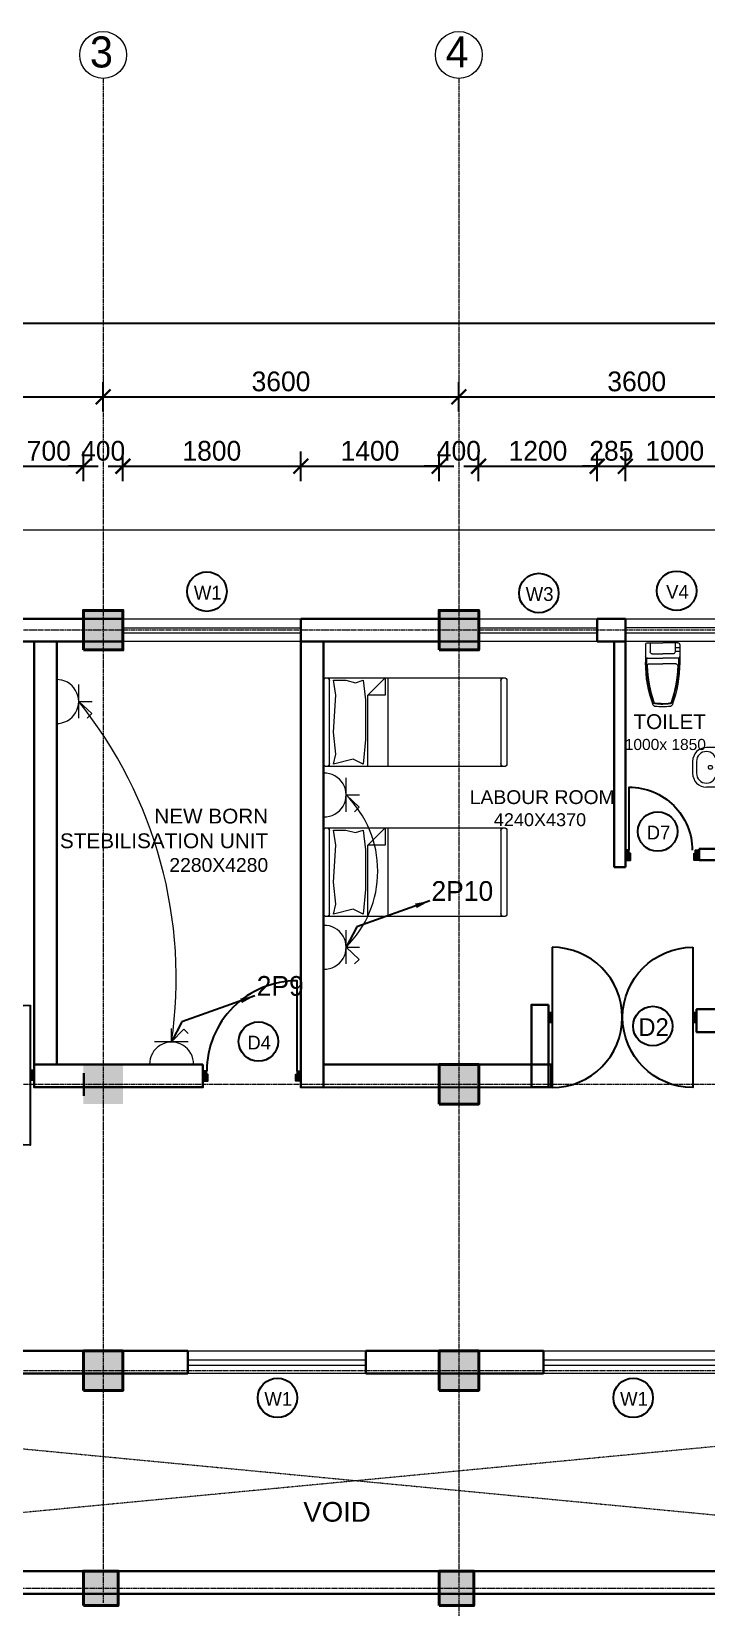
# Model space of a CAD drawing. Header units: inches. Extents: x -3071 to 2534411, y -17796 to 388172.
# Drawn here: x 1675120 to 1681951, y 302798 to 318760 of the extents above; entities that cross this region are included whole.
import ezdxf
from ezdxf.enums import TextEntityAlignment as Align

# ---------------------------------------------------------------- set-up
doc = ezdxf.new("R2010")
doc.units = ezdxf.units.IN
doc.header["$MEASUREMENT"] = 0
for name, pattern in [('ACAD_ISO08W100', [36, 24, -3, 6, -3]), ('DASHDOT2', [12.7, 6.35, -3.175, 0, -3.175]), ('DASHED', [0.75, 0.5, -0.25])]:
    doc.linetypes.add(name, pattern=pattern)
for name, color, linetype, lineweight in [('001-Archi- door window elevation', 92, 'Continuous', 25), ('001-Archi-Opening Tags', 14, 'Continuous', 25), ('002-Archi- Opening', 90, 'Continuous', 25), ('A .4 col', 5, 'Continuous', 40), ('A 0.09 Furniture', 30, 'Continuous', 5), ('A 0.13 dw', 3, 'Continuous', 13), ('A 0.13 IND DIM', 240, 'Continuous', 13), ('A 0.13 sanitary', 8, 'Continuous', 13), ('A 0.40 wall', 160, 'Continuous', 40), ('cen', 50, 'ACAD_ISO08W100', 5), ('dotted line', 1, 'DASHED', 9), ('Grid Tag', 6, 'Continuous', 20), ('p1 walls stone outline', 4, 'Continuous', 30), ('Power Sockets City supply', 141, 'Continuous', 13), ('section', 6, 'DASHDOT2', 20), ('text', 7, 'Continuous', 25)]:
    doc.layers.add(name, color=color, linetype=linetype, lineweight=lineweight)
doc.layers.add('Wires', color=1, linetype='Continuous')
doc.styles.add('AERIAL', font='arial.ttf', dxfattribs={"height": 10})
doc.styles.add('Archi 100', font='GOTHIC.TTF', dxfattribs={"height": 200})
doc.styles.add('CG', font='GOTHIC.TTF', dxfattribs={"height": 40})
doc.styles.get("Standard").update_dxf_attribs({"font": 'GOTHIC.TTF'})
doc.dimstyles.new('Archi 100', dxfattribs={"dimtxt": 200, "dimasz": 150, "dimexe": 150, "dimexo": 300, "dimgap": 50, "dimtad": 1, "dimdec": 0, "dimrnd": 5, "dimzin": 0, "dimdsep": 46, "dimtxsty": 'Archi 100', "dimblk": 'ARCHTICK', "dimcen": 0.09, "dimdle": 150, "dimclrd": 256, "dimclre": 256, "dimclrt": 256, "dimadec": 0, "dimazin": 0, "dimtfac": 1, "dimtdec": 0, "dimtix": 1, "dimtofl": 0, "dimtmove": 0, "dimatfit": 3, "dimfxl": 150, "dimfxlon": 1, "dimtolj": 1, "dimtzin": 0, "dimlwd": -1, "dimlwe": -1, "dimarcsym": 0})

# ---------------------------------------------------------------- blocks, each defined once
blk = doc.blocks.new('W2')
at = {"layer": 'A 0.13 dw'}
for points in [[(143910, 195589), (143910, 195359), (142110, 195359), (142110, 195589)], [(142110, 195446), (143910, 195446), (143910, 195496), (142110, 195496)]]:
    blk.add_lwpolyline(points, close=True, dxfattribs=at)
blk = doc.blocks.new('grid')
at = {"layer": 'Grid Tag', "linetype": 'Continuous', "ltscale": 30}
blk.add_circle((51, 48), 264, dxfattribs=at)
blk.add_attdef('GRID', (-143, -93), '', height=200)
blk = doc.blocks.new('washbasin plan 0400w')
at = {"color": 0, "linetype": 'Continuous'}
for points in [[(60, 320, 0), (-60, 320, 0)], [(-200, 0, 0), (-200, 180, 0)], [(60, 280, 0), (-60, 280, 0)], [(200, 0, 0), (200, 180, 0)], [(-60, 80, 0), (60, 80, 0)]]:
    blk.add_polyline3d(points, dxfattribs=at)
blk.add_circle((0, 140), 20, dxfattribs=at)
for centre, radius, start, end in [((-60, 180), 140, 90, 180), ((60, 180), 140, 0, 90), ((-60, 180), 100, 90, 270), ((60, 180), 100, 270, 90)]:
    blk.add_arc(centre, radius, start, end, dxfattribs=at)
blk = doc.blocks.new('sa oct uni toi')
for p, q in [((-214, 420), (-214, 287)), ((-88, 458), (-200, 458)), ((-158, 439), (-158, 287)), ((-113, 392), (-113, 287)), ((0, 411), (-94, 411)), ((-89, 455), (-89, 420)), ((-60, 461), (-82, 461)), ((-60, 414), (-82, 414)), ((-82, 414), (-82, 411)), ((-60, 414), (-60, 411)), ((-19, 458), (-54, 458)), ((-53, 455), (-53, 420)), ((0, 439), (0, 287)), ((-214, 151), (-214, 287)), ((-158, 132), (-158, 287)), ((-113, 179), (-113, 287)), ((0, 160), (-94, 160)), ((0, 132), (0, 287)), ((-19, 113), (-200, 113))]:
    blk.add_line(p, q)
for centre, radius, start, end in [((-35, 287), 615, 172.6652, 179.9981), ((-626, 364), 18.9, 110.0218, 174.8892), ((-200, -804), 1262, 90, 110.0218), ((-44, 287), 580, 172.6856, 179.998), ((-601, 359), 18.9, 109.0034, 174.9977), ((-44, 287), 575, 172.6683, 179.998), ((-601, 359), 12.6, 109.0034, 174.9977), ((-200, -804), 1250, 88.0034, 109.0034), ((-200, -804), 1243, 91.5459, 109.0034), ((-233, 420), 18.9, 360, 91.5459), ((-139, 439), 18.9, 90, 180), ((-94, 392), 18.9, 90, 180), ((-82, 455), 6.31, 150, 180), ((-82, 420), 6.31, 180, 270), ((-82, 455), 6.31, 90, 150), ((-60, 455), 6.31, 30, 90), ((-60, 420), 6.31, 270, 360), ((-60, 455), 6.31, 360, 30), ((-19, 439), 18.9, 360, 90), ((15, 287), 665, 180.0016, 187.0523), ((-626, 207), 18.9, 185.1108, 249.9782), ((-200, 1375), 1262, 249.9782, 270), ((6, 287), 631, 180.0016, 187.0158), ((-601, 212), 18.9, 185.0023, 250.9966), ((7, 287), 625, 180.0016, 187.0303), ((-601, 212), 12.6, 185.0023, 250.9966), ((-200, 1375), 1250, 250.9966, 271.9966), ((-200, 1375), 1243, 250.9966, 268.4541), ((-94, 179), 18.9, 180, 270), ((-233, 151), 18.9, 268.4541, 360), ((-139, 132), 18.9, 180, 270), ((-19, 132), 18.9, 270, 360)]:
    blk.add_arc(centre, radius, start, end)
blk = doc.blocks.new('charpi western plan with cistern')
at = {"rotation": 270}
blk.add_blockref('sa oct uni toi', (-287, 0), dxfattribs=at)
blk = doc.blocks.new('bed single hospital')
at = {"linetype": 'Continuous'}
for p, q in [((0, -30), (0, -1826)), ((900, -60), (0, -60)), ((900, -1826), (900, -30)), ((0, -650), (900, -650)), ((0, -1796), (900, -1796))]:
    blk.add_line(p, q, dxfattribs=at)
for points in [[(870, -60, 1), (870, 0), (30, 0, 1), (30, -60)], [(30, -1796, 1), (30, -1856), (870, -1856, 1), (870, -1796)]]:
    blk.add_lwpolyline(points, format="xyb", dxfattribs=at)
blk.add_lwpolyline([(625, -425), (875, -400), (825, -300), (875, -100), (775, -125), (550, -100), (175, -125), (25, -100), (25, -225), (50, -325), (25, -400), (225, -425)], close=True, dxfattribs=at)
blk.add_lwpolyline([(900, -450), (175, -450), (0, -625), (175, -625), (175, -450)], dxfattribs=at)
blk = doc.blocks.new('*U654')
at = {"ltscale": 100}
for points in [[(5, 50), (5, -50), (55, -50), (55, 15), (40, 15), (40, 50)], [(995, 50), (995, -50), (945, -50), (945, 15), (960, 15), (960, 50)]]:
    blk.add_hatch(color=256, dxfattribs=at).paths.add_polyline_path(points)
blk.add_lwpolyline([(43, 50), (43, 964, -0.414214), (957, 50)], format="xyb", dxfattribs=at)
for points in [[(5, 50), (5, -50), (55, -50), (55, 15), (40, 15), (40, 50)], [(995, 50), (995, -50), (945, -50), (945, 15), (960, 15), (960, 50)]]:
    blk.add_lwpolyline(points, close=True)
blk = doc.blocks.new('*U656')
at = {"ltscale": 100}
for points in [[(5, 50), (5, -50), (55, -50), (55, 15), (40, 15), (40, 50)], [(745, 50), (745, -50), (695, -50), (695, 15), (710, 15), (710, 50)]]:
    blk.add_hatch(color=256, dxfattribs=at).paths.add_polyline_path(points)
blk.add_lwpolyline([(43, 50), (43, 684, -0.414214), (677, 50)], format="xyb", dxfattribs=at)
for points in [[(5, 50), (5, -50), (55, -50), (55, 15), (40, 15), (40, 50)], [(745, 50), (745, -50), (695, -50), (695, 15), (710, 15), (710, 50)]]:
    blk.add_lwpolyline(points, close=True)
blk = doc.blocks.new('*U655')
at = {"ltscale": 100}
for points in [[(5, 50), (5, -50), (40, -50), (40, 50)], [(1460, 50), (1460, -50), (1495, -50), (1495, 50)]]:
    blk.add_hatch(color=256, dxfattribs=at).paths.add_polyline_path(points)
for points in [[(43, 705.5), (43, -705.5, 1)], [(1457, 705.5), (1457, -705.5, -1)]]:
    blk.add_lwpolyline(points, format="xyb", close=True, dxfattribs=at)
for points in [[(5, 50), (5, -50), (40, -50), (40, 50)], [(1460, 50), (1460, -50), (1495, -50), (1495, 50)]]:
    blk.add_lwpolyline(points, close=True)
blk = doc.blocks.new('window tag')
blk.add_circle((0, 0), 200)
at = {"style": 'Archi 100', "flags": 1}
for tag, p in [('WIDTH', (15, 174.5)), ('HEIGHT', (-4.5, -348.5))]:
    blk.add_attdef(tag, p, '', height=200, dxfattribs=at)
at = {"style": 'Archi 100'}
blk.add_attdef('SYMBOL', text='', height=200, dxfattribs=at).set_placement((8, -10.5), align=Align.MIDDLE_CENTER)
blk = doc.blocks.new('vfrfrfef')
at = {"layer": 'A 0.13 dw'}
for points in [[(1185496, 370608), (1185496, 370378), (1184296, 370378), (1184296, 370608)], [(1184296, 370465), (1185496, 370465), (1185496, 370515), (1184296, 370515)]]:
    blk.add_lwpolyline(points, close=True, dxfattribs=at)
blk = doc.blocks.new('ffwef')
at = {"layer": 'A 0.13 dw'}
for points in [[(1184596, 368096), (1184596, 367866), (1183596, 367866), (1183596, 368096)], [(1183596, 367953), (1184596, 367953), (1184596, 368003), (1183596, 368003)]]:
    blk.add_lwpolyline(points, close=True, dxfattribs=at)
blk = doc.blocks.new('_ArchTick')
at = {"color": 0, "linetype": 'ByBlock', "const_width": 0.15}
blk.add_lwpolyline([(-0.5, -0.5), (0.5, 0.5)], dxfattribs=at)
blk = doc.blocks.new('*D1426')
at = {"transparency": 16777216}
for p, q in [((1674945, 314207), (1674945, 314507)), ((1675645, 314207), (1675645, 314507)), ((1674795, 314357), (1675795, 314357))]:
    blk.add_line(p, q, dxfattribs=at)
at = {"layer": 'Defpoints', "color": 0, "transparency": 16777216}
for p in [(1675645, 314357), (1675645, 312896), (1674945, 312811)]:
    blk.add_point(p, dxfattribs=at)
at = {"transparency": 16777216, "xscale": 150, "yscale": 150, "zscale": 150, "rotation": 180}
blk.add_blockref('_ArchTick', (1674945, 314357), dxfattribs=at)
at = {"transparency": 16777216, "xscale": 150, "yscale": 150, "zscale": 150}
blk.add_blockref('_ArchTick', (1675645, 314357), dxfattribs=at)
at = {"transparency": 16777216, "insert": (1675295, 314512), "char_height": 200, "attachment_point": 5, "style": 'Archi 100'}
blk.add_mtext('\\A1;700', dxfattribs=at)
blk = doc.blocks.new('*D1427')
at = {"transparency": 16777216}
for p, q in [((1675645, 314207), (1675645, 314507)), ((1676045, 314207), (1676045, 314507)), ((1675645, 314357), (1675495, 314357)), ((1676045, 314357), (1676195, 314357))]:
    blk.add_line(p, q, dxfattribs=at)
at = {"layer": 'Defpoints', "color": 0, "transparency": 16777216}
for p in [(1676045, 314357), (1675645, 312896), (1676045, 312896)]:
    blk.add_point(p, dxfattribs=at)
at = {"transparency": 16777216, "xscale": 150, "yscale": 150, "zscale": 150}
blk.add_blockref('_ArchTick', (1675645, 314357), dxfattribs=at)
at = {"transparency": 16777216, "xscale": 150, "yscale": 150, "zscale": 150, "rotation": 180}
blk.add_blockref('_ArchTick', (1676045, 314357), dxfattribs=at)
at = {"transparency": 16777216, "insert": (1675845, 314512), "char_height": 200, "attachment_point": 5, "style": 'Archi 100'}
blk.add_mtext('\\A1;400', dxfattribs=at)
blk = doc.blocks.new('*D1428')
at = {"transparency": 16777216}
for p, q in [((1676045, 314207), (1676045, 314507)), ((1677845, 314207), (1677845, 314507)), ((1675895, 314357), (1677995, 314357))]:
    blk.add_line(p, q, dxfattribs=at)
at = {"layer": 'Defpoints', "color": 0, "transparency": 16777216}
for p in [(1677845, 314357), (1676045, 312896), (1677845, 312811)]:
    blk.add_point(p, dxfattribs=at)
at = {"transparency": 16777216, "xscale": 150, "yscale": 150, "zscale": 150, "rotation": 180}
blk.add_blockref('_ArchTick', (1676045, 314357), dxfattribs=at)
at = {"transparency": 16777216, "xscale": 150, "yscale": 150, "zscale": 150}
blk.add_blockref('_ArchTick', (1677845, 314357), dxfattribs=at)
at = {"transparency": 16777216, "insert": (1676945, 314512), "char_height": 200, "attachment_point": 5, "style": 'Archi 100'}
blk.add_mtext('\\A1;1800', dxfattribs=at)
blk = doc.blocks.new('*D1429')
at = {"transparency": 16777216}
for p, q in [((1677845, 314207), (1677845, 314507)), ((1679245, 314207), (1679245, 314507)), ((1677695, 314357), (1679395, 314357))]:
    blk.add_line(p, q, dxfattribs=at)
at = {"layer": 'Defpoints', "color": 0, "transparency": 16777216}
for p in [(1679245, 314357), (1679245, 312896), (1677845, 312811)]:
    blk.add_point(p, dxfattribs=at)
at = {"transparency": 16777216, "xscale": 150, "yscale": 150, "zscale": 150, "rotation": 180}
blk.add_blockref('_ArchTick', (1677845, 314357), dxfattribs=at)
at = {"transparency": 16777216, "xscale": 150, "yscale": 150, "zscale": 150}
blk.add_blockref('_ArchTick', (1679245, 314357), dxfattribs=at)
at = {"transparency": 16777216, "insert": (1678545, 314512), "char_height": 200, "attachment_point": 5, "style": 'Archi 100'}
blk.add_mtext('\\A1;1400', dxfattribs=at)
blk = doc.blocks.new('*D1430')
at = {"transparency": 16777216}
for p, q in [((1679245, 314207), (1679245, 314507)), ((1679645, 314207), (1679645, 314507)), ((1679245, 314357), (1679095, 314357)), ((1679645, 314357), (1679795, 314357))]:
    blk.add_line(p, q, dxfattribs=at)
at = {"layer": 'Defpoints', "color": 0, "transparency": 16777216}
for p in [(1679645, 314357), (1679245, 312896), (1679645, 312896)]:
    blk.add_point(p, dxfattribs=at)
at = {"transparency": 16777216, "xscale": 150, "yscale": 150, "zscale": 150}
blk.add_blockref('_ArchTick', (1679245, 314357), dxfattribs=at)
at = {"transparency": 16777216, "xscale": 150, "yscale": 150, "zscale": 150, "rotation": 180}
blk.add_blockref('_ArchTick', (1679645, 314357), dxfattribs=at)
at = {"transparency": 16777216, "insert": (1679445, 314512), "char_height": 200, "attachment_point": 5, "style": 'Archi 100'}
blk.add_mtext('\\A1;400', dxfattribs=at)
blk = doc.blocks.new('*D1431')
at = {"transparency": 16777216}
for p, q in [((1679645, 314207), (1679645, 314507)), ((1680845, 314207), (1680845, 314507)), ((1679495, 314357), (1680995, 314357))]:
    blk.add_line(p, q, dxfattribs=at)
at = {"layer": 'Defpoints', "color": 0, "transparency": 16777216}
for p in [(1680845, 314357), (1679645, 312896), (1680845, 312811)]:
    blk.add_point(p, dxfattribs=at)
at = {"transparency": 16777216, "xscale": 150, "yscale": 150, "zscale": 150, "rotation": 180}
blk.add_blockref('_ArchTick', (1679645, 314357), dxfattribs=at)
at = {"transparency": 16777216, "xscale": 150, "yscale": 150, "zscale": 150}
blk.add_blockref('_ArchTick', (1680845, 314357), dxfattribs=at)
at = {"transparency": 16777216, "insert": (1680245, 314512), "char_height": 200, "attachment_point": 5, "style": 'Archi 100'}
blk.add_mtext('\\A1;1200', dxfattribs=at)
blk = doc.blocks.new('*D1432')
at = {"transparency": 16777216}
for p, q in [((1680845, 314207), (1680845, 314507)), ((1681130, 314207), (1681130, 314507)), ((1680845, 314357), (1680695, 314357)), ((1681130, 314357), (1681280, 314357))]:
    blk.add_line(p, q, dxfattribs=at)
at = {"layer": 'Defpoints', "color": 0, "transparency": 16777216}
for p in [(1681130, 314357), (1680845, 312811), (1681130, 312811)]:
    blk.add_point(p, dxfattribs=at)
at = {"transparency": 16777216, "xscale": 150, "yscale": 150, "zscale": 150}
blk.add_blockref('_ArchTick', (1680845, 314357), dxfattribs=at)
at = {"transparency": 16777216, "xscale": 150, "yscale": 150, "zscale": 150, "rotation": 180}
blk.add_blockref('_ArchTick', (1681130, 314357), dxfattribs=at)
at = {"transparency": 16777216, "insert": (1680988, 314512), "char_height": 200, "attachment_point": 5, "style": 'Archi 100'}
blk.add_mtext('\\A1;285', dxfattribs=at)
blk = doc.blocks.new('*D1433')
at = {"transparency": 16777216}
for p, q in [((1681130, 314207), (1681130, 314507)), ((1682130, 314207), (1682130, 314507)), ((1680980, 314357), (1682280, 314357))]:
    blk.add_line(p, q, dxfattribs=at)
at = {"layer": 'Defpoints', "color": 0, "transparency": 16777216}
for p in [(1682130, 314357), (1681130, 312811), (1682130, 312811)]:
    blk.add_point(p, dxfattribs=at)
at = {"transparency": 16777216, "xscale": 150, "yscale": 150, "zscale": 150, "rotation": 180}
blk.add_blockref('_ArchTick', (1681130, 314357), dxfattribs=at)
at = {"transparency": 16777216, "xscale": 150, "yscale": 150, "zscale": 150}
blk.add_blockref('_ArchTick', (1682130, 314357), dxfattribs=at)
at = {"transparency": 16777216, "insert": (1681630, 314512), "char_height": 200, "attachment_point": 5, "style": 'Archi 100'}
blk.add_mtext('\\A1;1000', dxfattribs=at)
blk = doc.blocks.new('*D1463')
at = {"transparency": 16777216}
for p, q in [((1672245, 314910), (1672245, 315210)), ((1675845, 314910), (1675845, 315210)), ((1672095, 315060), (1675995, 315060))]:
    blk.add_line(p, q, dxfattribs=at)
at = {"layer": 'Defpoints', "color": 0, "transparency": 16777216}
for p in [(1675845, 315060), (1672245, 312696), (1675845, 312696)]:
    blk.add_point(p, dxfattribs=at)
at = {"transparency": 16777216, "xscale": 150, "yscale": 150, "zscale": 150, "rotation": 180}
blk.add_blockref('_ArchTick', (1672245, 315060), dxfattribs=at)
at = {"transparency": 16777216, "xscale": 150, "yscale": 150, "zscale": 150}
blk.add_blockref('_ArchTick', (1675845, 315060), dxfattribs=at)
at = {"transparency": 16777216, "insert": (1674045, 315215), "char_height": 200, "attachment_point": 5, "style": 'Archi 100'}
blk.add_mtext('\\A1;3600', dxfattribs=at)
blk = doc.blocks.new('*D1464')
at = {"transparency": 16777216}
for p, q in [((1675845, 314910), (1675845, 315210)), ((1679445, 314910), (1679445, 315210)), ((1675695, 315060), (1679595, 315060))]:
    blk.add_line(p, q, dxfattribs=at)
at = {"layer": 'Defpoints', "color": 0, "transparency": 16777216}
for p in [(1679445, 315060), (1675845, 312696), (1679445, 312696)]:
    blk.add_point(p, dxfattribs=at)
at = {"transparency": 16777216, "xscale": 150, "yscale": 150, "zscale": 150, "rotation": 180}
blk.add_blockref('_ArchTick', (1675845, 315060), dxfattribs=at)
at = {"transparency": 16777216, "xscale": 150, "yscale": 150, "zscale": 150}
blk.add_blockref('_ArchTick', (1679445, 315060), dxfattribs=at)
at = {"transparency": 16777216, "insert": (1677645, 315215), "char_height": 200, "attachment_point": 5, "style": 'Archi 100'}
blk.add_mtext('\\A1;3600', dxfattribs=at)
blk = doc.blocks.new('*D1465')
at = {"transparency": 16777216}
for p, q in [((1679445, 314910), (1679445, 315210)), ((1683045, 314910), (1683045, 315210)), ((1679295, 315060), (1683195, 315060))]:
    blk.add_line(p, q, dxfattribs=at)
at = {"layer": 'Defpoints', "color": 0, "transparency": 16777216}
for p in [(1683045, 315060), (1679445, 312696), (1683045, 312696)]:
    blk.add_point(p, dxfattribs=at)
at = {"transparency": 16777216, "xscale": 150, "yscale": 150, "zscale": 150, "rotation": 180}
blk.add_blockref('_ArchTick', (1679445, 315060), dxfattribs=at)
at = {"transparency": 16777216, "xscale": 150, "yscale": 150, "zscale": 150}
blk.add_blockref('_ArchTick', (1683045, 315060), dxfattribs=at)
at = {"transparency": 16777216, "insert": (1681245, 315215), "char_height": 200, "attachment_point": 5, "style": 'Archi 100'}
blk.add_mtext('\\A1;3600', dxfattribs=at)
blk = doc.blocks.new('*D1286')
at = {"transparency": 16777216}
for p, q in [((1668445, 315656), (1668445, 315956)), ((1707495, 315656), (1707495, 315956)), ((1668295, 315806), (1707645, 315806))]:
    blk.add_line(p, q, dxfattribs=at)
at = {"layer": 'Defpoints', "color": 0, "transparency": 16777216}
for p in [(1707495, 315806), (1668445, 312896), (1707495, 312896)]:
    blk.add_point(p, dxfattribs=at)
at = {"transparency": 16777216, "xscale": 150, "yscale": 150, "zscale": 150, "rotation": 180}
blk.add_blockref('_ArchTick', (1668445, 315806), dxfattribs=at)
at = {"transparency": 16777216, "xscale": 150, "yscale": 150, "zscale": 150}
blk.add_blockref('_ArchTick', (1707495, 315806), dxfattribs=at)
at = {"transparency": 16777216, "insert": (1687970, 315961), "char_height": 200, "attachment_point": 5, "style": 'Archi 100'}
blk.add_mtext('\\A1;39050', dxfattribs=at)
blk = doc.blocks.new('*D1627')
at = {"transparency": 16777216}
for p, q in [((1765924, 312897), (1765924, 313047)), ((1765774, 312897), (1766074, 312897)), ((1765774, 312516), (1766074, 312516)), ((1765924, 312516), (1765924, 312366))]:
    blk.add_line(p, q, dxfattribs=at)
at = {"layer": 'Defpoints', "color": 0, "transparency": 16777216}
for p in [(1764300, 312897), (0, 312516), (1765924, 312516)]:
    blk.add_point(p, dxfattribs=at)
at = {"transparency": 16777216, "xscale": 150, "yscale": 150, "zscale": 150}
for p, rotation in [((1765924, 312897), 270), ((1765924, 312516), 90)]:
    blk.add_blockref('_ArchTick', p, dxfattribs=dict(at, rotation=rotation))
at = {"transparency": 16777216, "insert": (1765769, 312706), "char_height": 200, "attachment_point": 5, "rotation": 90, "style": 'Archi 100'}
blk.add_mtext('\\A1;380', dxfattribs=at)
blk = doc.blocks.new('*D1628')
at = {"transparency": 16777216}
for p, q in [((1623, 312666), (1623, 308147)), ((1473, 312516), (1773, 312516)), ((1773, 308297), (1473, 308297))]:
    blk.add_line(p, q, dxfattribs=at)
at = {"layer": 'Defpoints', "color": 0, "transparency": 16777216}
for p in [(0, 312516), (1623, 308297), (1764300, 308297)]:
    blk.add_point(p, dxfattribs=at)
at = {"transparency": 16777216, "xscale": 150, "yscale": 150, "zscale": 150}
for p, rotation in [((1623, 312516), 90), ((1623, 308297), 270)]:
    blk.add_blockref('_ArchTick', p, dxfattribs=dict(at, rotation=rotation))
at = {"transparency": 16777216, "insert": (1468, 310406), "char_height": 200, "attachment_point": 5, "rotation": 90, "style": 'Archi 100'}
blk.add_mtext('\\A1;4220', dxfattribs=at)
blk = doc.blocks.new('15A N soc')
at = {"layer": 'Power Sockets City supply', "color": 244, "lineweight": 13, "true_color": 0x991b1e}
for p, q in [((52222.5612, 99516.2064), (52222.5611, 99516.2603)), ((52222.5612, 99516.2064), (52222.6099, 99516.2585)), ((52222.6099, 99516.2585), (52222.6282, 99516.2401)), ((52222.6282, 99516.2064), (52222.4926, 99516.2064)), ((52222.4338, 99516.1156), (52222.6863, 99516.1156))]:
    blk.add_line(p, q, dxfattribs=at)
blk.add_arc((52222.5612, 99516.1182), 0.0881, 358.32, 181.68, dxfattribs=at)

msp = doc.modelspace()

# ---------------------------------------------------------------- hatches: boundary and pattern name
at = {"layer": 'A .4 col', "linetype": 'Continuous'}
h = msp.add_hatch(color=256, dxfattribs=at)
h.dxf.hatch_style = 1
h.paths.add_polyline_path([(1675645.4, 312496.01), (1676045.4, 312496.01), (1676045.4, 312896.01), (1675645.4, 312896.01)])
h = msp.add_hatch(color=256, dxfattribs=at)
h.dxf.hatch_style = 1
h.paths.add_polyline_path([(1679245.4, 312496.01), (1679645.4, 312496.01), (1679645.4, 312896.01), (1679245.4, 312896.01)])
h = msp.add_hatch(color=256, dxfattribs=at)
h.dxf.hatch_style = 1
h.paths.add_polyline_path([(1675645.4, 307896.01), (1676045.4, 307896.01), (1676045.4, 308296.01), (1675645.4, 308296.01)])
h = msp.add_hatch(color=256, dxfattribs=at)
h.dxf.hatch_style = 1
h.paths.add_polyline_path([(1679245.4, 307896.01), (1679645.4, 307896.01), (1679645.4, 308296.01), (1679245.4, 308296.01)])
h = msp.add_hatch(color=256, dxfattribs=at)
h.dxf.hatch_style = 1
h.paths.add_polyline_path([(1675645.4, 304996.01), (1676045.4, 304996.01), (1676045.4, 305396.01), (1675645.4, 305396.01)])
h = msp.add_hatch(color=256, dxfattribs=at)
h.dxf.hatch_style = 1
h.paths.add_polyline_path([(1679245.4, 304996.01), (1679645.4, 304996.01), (1679645.4, 305396.01), (1679245.4, 305396.01)])
h = msp.add_hatch(color=256, dxfattribs=at)
h.dxf.hatch_style = 1
h.paths.add_polyline_path([(1675645.55, 302816.01), (1675995.55, 302816.01), (1675995.55, 303166.01), (1675645.55, 303166.01)])
h = msp.add_hatch(color=256, dxfattribs=at)
h.dxf.hatch_style = 1
h.paths.add_polyline_path([(1679245.55, 302816.01), (1679595.55, 302816.01), (1679595.55, 303166.01), (1679245.55, 303166.01)])

# ---------------------------------------------------------------- linework, layer by layer
for points in [[(1675645.4, 312496.01), (1676045.4, 312496.01), (1676045.4, 312896.01), (1675645.4, 312896.01)], [(1679245.4, 312496.01), (1679645.4, 312496.01), (1679645.4, 312896.01), (1679245.4, 312896.01)], [(1679245.4, 307896.01), (1679645.4, 307896.01), (1679645.4, 308296.01), (1679245.4, 308296.01)], [(1675645.4, 304996.01), (1676045.4, 304996.01), (1676045.4, 305396.01), (1675645.4, 305396.01)], [(1679245.4, 304996.01), (1679645.4, 304996.01), (1679645.4, 305396.01), (1679245.4, 305396.01)], [(1675645.55, 302816.01), (1675995.55, 302816.01), (1675995.55, 303166.01), (1675645.55, 303166.01)], [(1679245.55, 302816.01), (1679595.55, 302816.01), (1679595.55, 303166.01), (1679245.55, 303166.01)]]:
    msp.add_lwpolyline(points, close=True, dxfattribs=at)
at = {"layer": 'A 0.40 wall', "ltscale": 15}
msp.add_line((1679245.4, 312581.01), (1679245.4, 312811.01), dxfattribs=at)
at = {"layer": 'cen', "ltscale": 2}
for p, q in [((1675845.4, 318285.53), (1675845.4, 302846.01)), ((1679445.4, 318285.53), (1679445.4, 291341.37)), ((1711810.4, 312696.01), (1664130.4, 312696.01)), ((1711810.4, 308096.01), (1664130.4, 308096.01)), ((1711810.4, 305196.01), (1664130.4, 305196.01)), ((1692898.32, 302991.01), (1667672.6, 302991.01))]:
    msp.add_line(p, q, dxfattribs=at)
at = {"layer": 'dotted line', "linetype": 'Continuous', "ltscale": 1000}
msp.add_line((1687995.4, 313711.02), (1667318.6, 313711.02), dxfattribs=at)
at = {"layer": 'p1 walls stone outline'}
for p, q in [((1676045.4, 312811.01), (1674945.34, 312811.01)), ((1676045.4, 312581.01), (1676045.4, 312811.01)), ((1676045.4, 312811.01), (1676045.4, 312581.01)), ((1676045.4, 312811.01), (1676045.4, 312811.01)), ((1676045.4, 312581.01), (1676045.4, 312811.01)), ((1679645.4, 312811.01), (1677845.28, 312811.01)), ((1677845.28, 312581.01), (1677845.28, 312811.01)), ((1680845.28, 312811.01), (1680845.28, 312581.01)), ((1681130.12, 312811.01), (1680845.28, 312811.01)), ((1681130.12, 312811.01), (1681130.12, 312581.01)), ((1676045.4, 312581.01), (1674945.34, 312581.01)), ((1675145.4, 312581.01), (1675145.4, 308066.25)), ((1675375.4, 308296.25), (1675375.4, 312581.01)), ((1676045.4, 312581.01), (1675960.4, 312581.01)), ((1679645.4, 312581.01), (1677845.28, 312581.01)), ((1677845.28, 312581.01), (1677845.28, 308066.25)), ((1678075.28, 309825.5), (1678075.28, 312581.01)), ((1681130.12, 312581.01), (1680845.28, 312581.01)), ((1681015.12, 312581.01), (1681015.12, 310297.4)), ((1681130.12, 312581.01), (1681130.12, 310297.4)), ((1681875.12, 310367.75), (1681875.12, 310482.75)), ((1681875.12, 310482.75), (1682130.23, 310482.75)), ((1681875.12, 310367.75), (1682130.23, 310367.75)), ((1681130.12, 310297.4), (1681015.12, 310297.4)), ((1675824.16, 308296.25), (1675375.4, 308296.25)), ((1675650.45, 307981.01), (1675650.45, 308211.15)), ((1675145.4, 308066.25), (1676084.16, 308066.25)), ((1673645.4, 305396.01), (1676702.02, 305396.01)), ((1676701.9, 305166.25), (1676701.9, 305396.01)), ((1678501.9, 305396.01), (1679245.4, 305396.01)), ((1678501.9, 305166.01), (1678501.9, 305396.01)), ((1678545.96, 305396.01), (1680301.9, 305396.01)), ((1680301.9, 305166.25), (1680301.9, 305396.01)), ((1672445.4, 305166.01), (1676702.02, 305166.01)), ((1678501.9, 305166.01), (1679245.4, 305166.01)), ((1678545.96, 305166.01), (1680302.02, 305166.01)), ((1668505.55, 303166.01), (1688345.55, 303166.01)), ((1668735.55, 302936.01), (1688345.55, 302936.01)), ((1675705.55, 302816.01), (1675705.55, 302816.01)), ((1675935.55, 302816.01), (1675705.55, 302816.01)), ((1675935.55, 302816.01), (1675705.55, 302816.01)), ((1675935.55, 302816.01), (1675935.55, 302816.01))]:
    msp.add_line(p, q, dxfattribs=at)
for points in [[(1677845.28, 310359.35), (1677845.28, 308066.25), (1678230.63, 308066.01)], [(1678075.28, 308296.25), (1678075.28, 308296.25), (1678075.28, 310359.35)]]:
    msp.add_lwpolyline(points, dxfattribs=at)
for points in [[(1680350.6, 308902.39), (1680179.39, 308902.39), (1680179.39, 308066.25), (1680350.6, 308066.25)], [(1682130.23, 308856.25), (1681850.6, 308856.25), (1681850.6, 308626.25), (1682130.23, 308626.25)], [(1676855.28, 308296.25), (1675145.4, 308296.25), (1675145.4, 308066.25), (1676855.28, 308066.25)], [(1680380.48, 308296.25), (1678075.28, 308296.01), (1678075.28, 308066.01), (1680380.48, 308066.25)]]:
    msp.add_lwpolyline(points, close=True, dxfattribs=at)
at = {"layer": 'section'}
for p, q in [((1687995.4, 304996.01), (1668823.32, 303166.01)), ((1668845.4, 304996.01), (1687995.55, 303166.01))]:
    msp.add_line(p, q, dxfattribs=at)
at = {"layer": 'Wires', "color": 2, "lineweight": 9}
for centre, radius, start, end in [((1672109.33, 309170.92), 4475.01, 351.703453, 38.780489), ((1677537.71, 310256.82), 1086.66, 314.860634, 45.139366)]:
    msp.add_arc(centre, radius, start, end, dxfattribs=at)

# ---------------------------------------------------------------- block references
ref = msp.add_blockref('grid', (1675799.17, 318479.72), dxfattribs=dict(xscale=0.8987445155798923, yscale=0.8987445155798923, zscale=0.8987445155798923))
ref.add_attrib('GRID', '3', (1675710.64, 318395.93), dxfattribs={"height": 314.56})
ref = msp.add_blockref('grid', (1679399.17, 318479.72), dxfattribs=dict(xscale=0.8987445155798923, yscale=0.8987445155798923, zscale=0.8987445155798923))
ref.add_attrib('GRID', '4', (1679310.64, 318395.93), dxfattribs={"height": 314.56})
at = {"layer": '001-Archi- door window elevation', "color": 2}
for name, p in [('vfrfrfef', (495349.28, -57796.83)), ('ffwef', (497534.06, -55284.49))]:
    msp.add_blockref(name, p, dxfattribs=at)
at = {"layer": '001-Archi-Opening Tags'}
ref = msp.add_blockref('window tag', (1676895.66, 313086.81), dxfattribs=at)
ref.add_attrib('SYMBOL', 'W1', dxfattribs={"layer": '0', "height": 140, "style": 'CG'}).set_placement((1676903.66, 313076.31), align=Align.MIDDLE_CENTER)
ref = msp.add_blockref('window tag', (1680254, 313072.74), dxfattribs=at)
ref.add_attrib('SYMBOL', 'W3', dxfattribs={"layer": '0', "height": 140, "style": 'CG'}).set_placement((1680262, 313062.24), align=Align.MIDDLE_CENTER)
ref = msp.add_blockref('window tag', (1681649.06, 313095.54), dxfattribs=at)
ref.add_attrib('SYMBOL', 'V4', dxfattribs={"layer": '0', "height": 140, "style": 'CG'}).set_placement((1681657.06, 313085.04), align=Align.MIDDLE_CENTER)
ref = msp.add_blockref('window tag', (1681457.05, 310656.95), dxfattribs=at)
ref.add_attrib('SYMBOL', 'D7', dxfattribs={"layer": '0', "height": 140, "style": 'CG'}).set_placement((1681465.05, 310646.45), align=Align.MIDDLE_CENTER)
ref = msp.add_blockref('window tag', (1681407.31, 308686.56), dxfattribs=at)
ref.add_attrib('SYMBOL', 'D2', dxfattribs={"layer": '0', "height": 180, "style": 'CG'}).set_placement((1681415.31, 308676.06), align=Align.MIDDLE_CENTER)
ref = msp.add_blockref('window tag', (1677416.18, 308529.73), dxfattribs=at)
ref.add_attrib('SYMBOL', 'D4', dxfattribs={"layer": '0', "height": 140, "style": 'CG'}).set_placement((1677424.18, 308519.23), align=Align.MIDDLE_CENTER)
ref = msp.add_blockref('window tag', (1677608.97, 304920.59), dxfattribs=at)
ref.add_attrib('SYMBOL', 'W1', dxfattribs={"layer": '0', "height": 140, "style": 'CG'}).set_placement((1677616.97, 304910.09), align=Align.MIDDLE_CENTER)
ref = msp.add_blockref('window tag', (1681208.97, 304920.59), dxfattribs=at)
ref.add_attrib('SYMBOL', 'W1', dxfattribs={"layer": '0', "height": 140, "style": 'CG'}).set_placement((1681216.97, 304910.09), align=Align.MIDDLE_CENTER)
at = {"layer": '002-Archi- Opening'}
for name, p, xscale, yscale, zscale in [('*U656', (1681125.08, 310418.09), 1.006756756760296, 1.006756756756658, 1.006756756756717), ('*U655', (1681855.63, 308774.66), -1.006711409398122, 1.006711409398122, 1.006711409398122), ('*U655', (1675150.43, 308189.05), -1.006711409398122, 1.006711409398122, 1.006711409398122)]:
    msp.add_blockref(name, p, dxfattribs=dict(at, xscale=xscale, yscale=yscale, zscale=zscale))
at = {"layer": '002-Archi- Opening', "xscale": -1}
msp.add_blockref('*U654', (1677850.28, 308181.31), dxfattribs=at)
at = {"layer": 'A 0.09 Furniture', "linetype": 'Continuous', "xscale": -1, "rotation": 90}
for p in [(1678075.28, 312214.45), (1678075.28, 310695.5)]:
    msp.add_blockref('bed single hospital', p, dxfattribs=at)
at = {"layer": 'A 0.13 IND DIM'}
for p in [(1533935.13, 117222.41), (1534591.75, 109807.41), (1538191.75, 109807.41)]:
    msp.add_blockref('W2', p, dxfattribs=at)
at = {"layer": 'A 0.13 sanitary', "xscale": -1, "rotation": 179.9998710801794}
msp.add_blockref('charpi western plan with cistern', (1681508.45, 312569.87), dxfattribs=at)
at = {"layer": 'A 0.13 sanitary', "rotation": 90.00000000000001}
msp.add_blockref('washbasin plan 0400w', (1682130.23, 311307.04), dxfattribs=at)
at = {"layer": 'Power Sockets City supply', "lineweight": 0, "xscale": 2523.339306174504, "yscale": 2523.339306174504, "zscale": 2523.339306174504, "rotation": 270}
for p in [(-249437557.29, 132087215.14), (-249434850.88, 132086268.41), (-249434850.88, 132084725.84)]:
    msp.add_blockref('15A N soc', p, dxfattribs=at)
at = {"layer": 'Power Sockets City supply', "lineweight": 0, "xscale": 2523.339306174504, "yscale": 2523.339306174504, "zscale": 2523.339306174504}
msp.add_blockref('15A N soc', (-130098703.84, -250804629.92), dxfattribs=at)

# ---------------------------------------------------------------- texts
at = {"layer": 'text', "style": 'AERIAL'}
for s, insert, char_height, width, attachment_point in [('TOILET\\P{\\H0.75x;1000x 1850}', (1681945.26, 311845.09), 150, 14192.8258, 3), ('LABOUR ROOM\\P{\\H0.75x;      \\H1.244x;4240X4370}', (1679554.87, 311075.39), 140, 1897.5412, 1), ('         NEW BORN STEBILISATION UNIT\\P{\\H0.75x;               \\H1.244x;2280X4280}', (1677515.1, 310888.42), 150, 2507.4849, 3), ('VOID ', (1677870.63, 303866.53), 200, 14192.8258, 1)]:
    msp.add_mtext(s, dxfattribs=dict(at, insert=insert, char_height=char_height, width=width, attachment_point=attachment_point))
at = {"layer": 'Wires', "lineweight": 9, "char_height": 200, "attachment_point": 1, "style": 'CG'}
for s, insert in [('2P10', (1679167.87, 310154.56)), ('2P9', (1677399.09, 309193.2))]:
    msp.add_mtext_dynamic_manual_height_columns(s, width=291.9664, gutter_width=300, heights=[0], dxfattribs=dict(at, insert=insert))

# ---------------------------------------------------------------- dimensions: what is measured, and where the dimension line sits
dim = msp.add_linear_dim(base=(1707495.4, 315805.58), p1=(1668445.4, 312896.01), p2=(1707495.4, 312896.01), dimstyle='Archi 100')
dim.commit()
dim.dimension.update_dxf_attribs({"geometry": '*D1286', "text_midpoint": (1687970.4, 315960.61)})
for base, p1, p2, picture, middle in [((1675845.4, 315060.04), (1672245.4, 312696.01), (1675845.4, 312696.01), '*D1463', (1674045.4, 315215.07)), ((1679445.4, 315060.04), (1675845.4, 312696.01), (1679445.4, 312696.01), '*D1464', (1677645.4, 315215.07)), ((1683045.4, 315060.04), (1679445.4, 312696.01), (1683045.4, 312696.01), '*D1465', (1681245.4, 315215.07)), ((1675645.4, 314357.25), (1674945.34, 312811.01), (1675645.4, 312896.01), '*D1426', (1675295.37, 314512.28)), ((1676045.4, 314357.25), (1675645.4, 312896.01), (1676045.4, 312896.01), '*D1427', (1675845.4, 314512.28)), ((1677845.28, 314357.25), (1676045.4, 312896.01), (1677845.28, 312811.01), '*D1428', (1676945.34, 314512.28)), ((1679245.4, 314357.25), (1677845.28, 312811.01), (1679245.4, 312896.01), '*D1429', (1678545.34, 314512.28)), ((1679645.4, 314357.25), (1679245.4, 312896.01), (1679645.4, 312896.01), '*D1430', (1679445.4, 314512.28)), ((1680845.28, 314357.25), (1679645.4, 312896.01), (1680845.28, 312811.01), '*D1431', (1680245.34, 314512.28)), ((1681130.12, 314357.25), (1680845.28, 312811.01), (1681130.12, 312811.01), '*D1432', (1680987.7, 314512.28)), ((1682130, 314357.25), (1681130.12, 312811.01), (1682130, 312811.01), '*D1433', (1681630.06, 314512.28))]:
    dim = msp.add_linear_dim(base=base, p1=p1, p2=p2, dimstyle='Archi 100', override={"dimtmove": 1})
    dim.commit()
    dim.dimension.update_dxf_attribs({"geometry": picture, "text_midpoint": middle})
dim = msp.add_linear_dim(base=(1765923.68, 312515.96), p1=(1764300.46, 312896.78), p2=(0, 312515.96), angle=90, dimstyle='Archi 100')
dim.commit()
dim.dimension.update_dxf_attribs({"geometry": '*D1627', "text_midpoint": (1765768.65, 312706.37)})
dim = msp.add_linear_dim(base=(1623.21, 308296.78), p1=(0, 312515.96), p2=(1764300.46, 308296.78), angle=90, dimstyle='Archi 100', override={"dimtmove": 1})
dim.commit()
dim.dimension.update_dxf_attribs({"geometry": '*D1628', "text_midpoint": (1468.18, 310406.37)})

# ---------------------------------------------------------------- leaders
at = {"layer": 'Defpoints'}
for points in [[(1679150.38, 309954.36), (1678411.6, 309691.37), (1678304.23, 309486.56)], [(1677381.59, 308993), (1676642.81, 308730), (1676535.44, 308525.2)]]:
    msp.add_leader(points, dimstyle='Archi 100', override={"dimgap": 50, "dimtad": 0}, dxfattribs=at)

doc.saveas('drawing.dxf')
